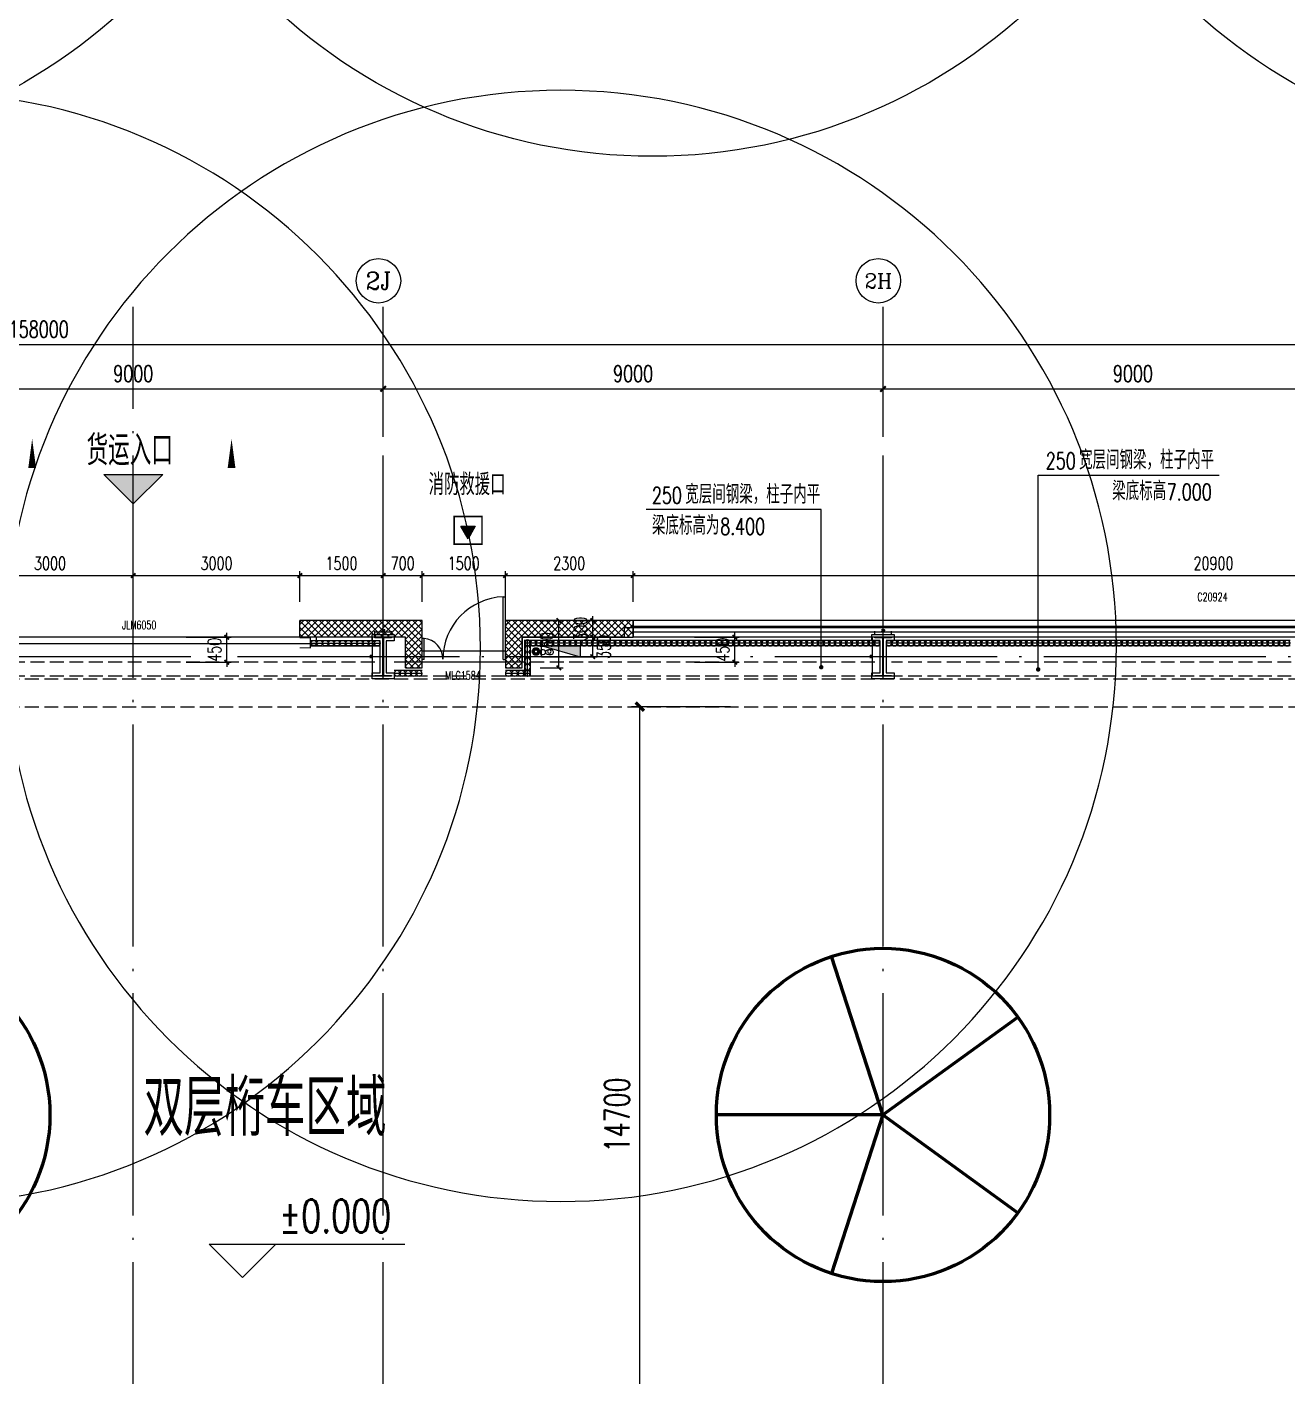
# Model space of a CAD drawing. Extents: x -1313754 to 847533, y 489853 to 941203.
# Drawn here: x -207268 to -184580, y 709621 to 733905 of the extents above; entities that cross this region are included whole.
import ezdxf
from ezdxf.enums import TextEntityAlignment as Align

# ---------------------------------------------------------------- set-up
doc = ezdxf.new("R2010")
doc.units = 0
doc.header["$LTSCALE"] = 1000
doc.header["$MEASUREMENT"] = 0
for name, pattern in [('10平面$0$DASH', [0.35, 0.25, -0.1]), ('DASH', [0.35, 0.25, -0.1]), ('DOTE', [2.42, 2, -0.2, 0.02, -0.2])]:
    doc.linetypes.add(name, pattern=pattern)
doc.layers.get('Defpoints').update_dxf_attribs({"color": 210})
for name, color, linetype in [('10平面$0$WINDOW', 4, 'Continuous'), ('10平面$0$WINDOW_TEXT', 7, 'Continuous'), ('A-AXIS-D', 1, 'Continuous'), ('A-AXIS-DOTE', 14, 'DOTE'), ('A-AXIS-DP', 126, 'Continuous'), ('A-AXIS-SYMB', 3, 'Continuous'), ('A-HATCH-2', 251, 'Continuous'), ('A-HRAIL', 173, 'Continuous'), ('A-LIN-V', 9, 'Continuous'), ('A-SFCE', 30, 'Continuous'), ('A-TEXT', 61, 'Continuous'), ('A-WINDOW', 140, 'Continuous'), ('AS-COLN', 6, 'Continuous'), ('AS-WALL', 40, 'Continuous'), ('AS-结构边线层', 200, 'Continuous'), ('DIM_SYMB', 3, 'Continuous'), ('FH-line', 180, 'Continuous'), ('FH-tri', 180, 'Continuous'), ('PUB_HATCH', 8, 'Continuous'), ('PUB_TEXT', 7, 'Continuous'), ('RP-N2-01$0$$0$A-WIND-J', 1, 'Continuous'), ('RP-N2-01$0$A-WIND-J', 3, 'Continuous'), ('SB_ZF消火栓', 10, 'Continuous'), ('建-标高', 3, 'Continuous'), ('建-窗', 4, 'Continuous'), ('建-箭头', 3, 'Continuous'), ('建-门窗编号', 7, 'Continuous')]:
    doc.layers.add(name, color=color, linetype=linetype)
doc.layers.add('LG-ZF消防', color=1, linetype='Continuous', lineweight=60)
doc.styles.add('10平面$0$_TCH_WINDOW', font='SIMPLEX', dxfattribs={"height": 3.5, "bigfont": 'GBCBIG'})
doc.styles.add('_TCH_AXIS', font='COMPLEX', dxfattribs={"bigfont": 'GBCBIG'})
doc.styles.add('_TCH_DIM', font='SIMPLEX', dxfattribs={"bigfont": 'GBCBIG'})
doc.styles.add('_TCH_DIM_T3', font='SIMPLEX', dxfattribs={"width": 0.705882, "bigfont": 'GBCBIG'})
doc.styles.add('A-STANDARD', font='SIMPLEX', dxfattribs={"bigfont": 'GBCBIG'})
doc.styles.add('A-WIN-LABEL', font='SIMPLEX', dxfattribs={"bigfont": 'GBCBIG'})
doc.styles.get("Standard").update_dxf_attribs({"font": 'gbenor.shx', "bigfont": 'gbcbig.shx'})
doc.dimstyles.new('_TCH_ARCH&&10', dxfattribs={"dimtxt": 29.75, "dimasz": 10, "dimexe": 10, "dimexo": 10, "dimgap": 12.625, "dimtad": 1, "dimdec": 0, "dimzin": 0, "dimdsep": 46, "dimtxsty": '_TCH_DIM_T3', "dimblk": 'ARCHTICK', "dimcen": 0.09, "dimclrt": 7, "dimazin": 2, "dimtfac": 1, "dimtdec": 0, "dimtix": 1, "dimtmove": 2, "dimatfit": 3, "dimfxl": 0, "dimtolj": 1, "dimtzin": 0, "dimarcsym": 0})
doc.dimstyles.new('_TCH_ARCH&&100', dxfattribs={"dimtxt": 297.5, "dimasz": 100, "dimexe": 100, "dimexo": 100, "dimgap": 126.25, "dimtad": 1, "dimdec": 0, "dimzin": 0, "dimdsep": 46, "dimtxsty": '_TCH_DIM_T3', "dimblk": 'ARCHTICK', "dimcen": 0.09, "dimclrt": 7, "dimazin": 2, "dimtfac": 1, "dimtdec": 0, "dimtix": 1, "dimtmove": 2, "dimatfit": 3, "dimfxl": 0, "dimtolj": 1, "dimtzin": 0, "dimarcsym": 0})
doc.dimstyles.new('_TCH_ARCH&&150', dxfattribs={"dimtxt": 446.25, "dimasz": 150, "dimexe": 150, "dimexo": 150, "dimgap": 189.375, "dimtad": 1, "dimdec": 0, "dimzin": 0, "dimdsep": 46, "dimtxsty": '_TCH_DIM_T3', "dimblk": 'ARCHTICK', "dimcen": 0.09, "dimclrt": 7, "dimazin": 2, "dimtfac": 1, "dimtdec": 0, "dimtix": 1, "dimtmove": 2, "dimatfit": 3, "dimfxl": 0, "dimtolj": 1, "dimtzin": 0, "dimarcsym": 0})
doc.dimstyles.new('_TCH_ARCH&&80', dxfattribs={"dimtxt": 238, "dimasz": 80, "dimexe": 80, "dimexo": 80, "dimgap": 101, "dimtad": 1, "dimdec": 0, "dimzin": 0, "dimdsep": 46, "dimtxsty": '_TCH_DIM_T3', "dimblk": 'ARCHTICK', "dimcen": 0.09, "dimclrt": 7, "dimazin": 2, "dimtfac": 1, "dimtdec": 0, "dimtix": 1, "dimtmove": 2, "dimatfit": 3, "dimfxl": 0, "dimtolj": 1, "dimtzin": 0, "dimarcsym": 0})
pattern_1 = [(45, (60, 0), (-60.000061, 60.000061), []), (135, (60, 0), (-60.000061, -60.000061), [])]

# ---------------------------------------------------------------- blocks, each defined once
blk = doc.blocks.new('_ArchTick')
at = {"color": 0, "linetype": 'ByBlock', "const_width": 0.4}
blk.add_lwpolyline([(-0.5, -0.5), (0.5, 0.5)], dxfattribs=at)
blk = doc.blocks.new('*D1394')
at = {"layer": 'A-AXIS-D', "color": 0, "lineweight": -2}
for p, q in [((10882, -78290), (10882, -77330)), ((10882, -77430), (19882, -77430)), ((19882, -78290), (19882, -77330))]:
    blk.add_line(p, q, dxfattribs=at)
at = {"layer": 'Defpoints', "color": 0}
for p in [(19882, -77430), (10882, -78390), (19882, -78390)]:
    blk.add_point(p, dxfattribs=at)
at = {"layer": 'A-AXIS-D', "color": 0, "lineweight": -2, "xscale": 100, "yscale": 100, "zscale": 100, "rotation": 180}
blk.add_blockref('_ArchTick', (10882, -77430), dxfattribs=at)
at = {"layer": 'A-AXIS-D', "color": 0, "lineweight": -2, "xscale": 100, "yscale": 100, "zscale": 100}
blk.add_blockref('_ArchTick', (19882, -77430), dxfattribs=at)
at = {"layer": 'A-AXIS-D', "color": 7, "insert": (15382, -77155), "char_height": 297.5, "attachment_point": 5, "style": '_TCH_DIM_T3'}
blk.add_mtext('\\A1;9000', dxfattribs=at)
blk = doc.blocks.new('*D1395')
at = {"layer": 'A-AXIS-D', "color": 0, "lineweight": -2}
for p, q in [((19882, -78290), (19882, -77330)), ((19882, -77430), (28882, -77430)), ((28882, -78290), (28882, -77330))]:
    blk.add_line(p, q, dxfattribs=at)
at = {"layer": 'Defpoints', "color": 0}
for p in [(28882, -77430), (19882, -78390), (28882, -78390)]:
    blk.add_point(p, dxfattribs=at)
at = {"layer": 'A-AXIS-D', "color": 0, "lineweight": -2, "xscale": 100, "yscale": 100, "zscale": 100, "rotation": 180}
blk.add_blockref('_ArchTick', (19882, -77430), dxfattribs=at)
at = {"layer": 'A-AXIS-D', "color": 0, "lineweight": -2, "xscale": 100, "yscale": 100, "zscale": 100}
blk.add_blockref('_ArchTick', (28882, -77430), dxfattribs=at)
at = {"layer": 'A-AXIS-D', "color": 7, "insert": (24382, -77155), "char_height": 297.5, "attachment_point": 5, "style": '_TCH_DIM_T3'}
blk.add_mtext('\\A1;9000', dxfattribs=at)
blk = doc.blocks.new('*D1396')
at = {"layer": 'A-AXIS-D', "color": 0, "lineweight": -2}
for p, q in [((28882, -78290), (28882, -77330)), ((28882, -77430), (37882, -77430)), ((37882, -78290), (37882, -77330))]:
    blk.add_line(p, q, dxfattribs=at)
at = {"layer": 'Defpoints', "color": 0}
for p in [(37882, -77430), (28882, -78390), (37882, -78390)]:
    blk.add_point(p, dxfattribs=at)
at = {"layer": 'A-AXIS-D', "color": 0, "lineweight": -2, "xscale": 100, "yscale": 100, "zscale": 100, "rotation": 180}
blk.add_blockref('_ArchTick', (28882, -77430), dxfattribs=at)
at = {"layer": 'A-AXIS-D', "color": 0, "lineweight": -2, "xscale": 100, "yscale": 100, "zscale": 100}
blk.add_blockref('_ArchTick', (37882, -77430), dxfattribs=at)
at = {"layer": 'A-AXIS-D', "color": 7, "insert": (33382, -77155), "char_height": 297.5, "attachment_point": 5, "style": '_TCH_DIM_T3'}
blk.add_mtext('\\A1;9000', dxfattribs=at)
blk = doc.blocks.new('*D1404')
at = {"layer": 'A-AXIS-D', "color": 0, "lineweight": -2}
for p, q in [((-65318, -78190), (-65318, -76530)), ((-65318, -76630), (92682, -76630)), ((92682, -78190), (92682, -76530))]:
    blk.add_line(p, q, dxfattribs=at)
at = {"layer": 'Defpoints', "color": 0}
for p in [(92682, -76630), (-65318, -78290), (92682, -78290)]:
    blk.add_point(p, dxfattribs=at)
at = {"layer": 'A-AXIS-D', "color": 0, "lineweight": -2, "xscale": 100, "yscale": 100, "zscale": 100, "rotation": 180}
blk.add_blockref('_ArchTick', (-65318, -76630), dxfattribs=at)
at = {"layer": 'A-AXIS-D', "color": 0, "lineweight": -2, "xscale": 100, "yscale": 100, "zscale": 100}
blk.add_blockref('_ArchTick', (92682, -76630), dxfattribs=at)
at = {"layer": 'A-AXIS-D', "color": 7, "insert": (13682, -76355), "char_height": 297.5, "attachment_point": 5, "style": '_TCH_DIM_T3'}
blk.add_mtext('\\A1;158000', dxfattribs=at)
blk = doc.blocks.new('JYC-1')
at = {"layer": 'FH-tri'}
h = blk.add_hatch(color=2, dxfattribs=at)
h.dxf.hatch_style = 1
h.paths.add_polyline_path([(-275306, 146777), (-274056, 148027), (-274056, 146777)])
at = {"layer": 'FH-tri', "color": 2}
blk.add_lwpolyline([(-275306, 146777), (-274056, 148027), (-274056, 148027), (-274056, 146777)], close=True, dxfattribs=at)
at = {"layer": 'A-TEXT', "style": 'A-STANDARD'}
blk.add_text('货运入口', height=900.2, rotation=45, dxfattribs=at).set_placement((-275864, 146602))
blk = doc.blocks.new('10平面$0$$DorLib2D$00000126')
at = {"color": 0, "linetype": 'Continuous'}
for p, q in [((-0.532, 0.5), (-0.532, 0.9)), ((0.532, 0.9), (0.532, 0.5))]:
    blk.add_line(p, q, dxfattribs=at)
at = {"color": 0, "linetype": '10平面$0$DASH'}
for p, q in [((-0.532, 0.9), (0.532, 0.9)), ((-0.532, 0.5), (0.532, 0.5))]:
    blk.add_line(p, q, dxfattribs=at)
blk = doc.blocks.new('WINDOW2DLIB$DYNSTYLE$00000005')
at = {"color": 0}
for points in [[(-0.5, 0.5), (-0.5, -0.5)], [(-0.5, 0.5), (0.5, 0.5)], [(0.5, -0.5), (0.5, 0.5)], [(0.5, 0.1667), (-0.5, 0.1667)], [(0.5, -0.1667), (-0.5, -0.1667)], [(-0.5, -0.5), (0.5, -0.5)]]:
    blk.add_lwpolyline(points, dxfattribs=at)
blk = doc.blocks.new('DOOR2DLIB$SYSLIB$00000123')
at = {"color": 0}
for p, q in [((0.475, -0.001), (0.475, 0.752)), ((0.475, 0.752), (0.5, 0.752)), ((0.5, -0.001), (0.5, 0.752)), ((-0.5, 0), (-0.5, 0.252)), ((-0.475, 0.252), (-0.5, 0.252)), ((-0.475, 0), (-0.475, 0.252)), ((-0.475, 0), (-0.5, 0)), ((0.475, -0.001), (0.5, -0.001))]:
    blk.add_line(p, q, dxfattribs=at)
for centre, radius, start, end in [((0.505, -0.002), 0.755, 92.2493, 179.7238), ((-0.501, 0.003), 0.251, 359.7899, 84.0974)]:
    blk.add_arc(centre, radius, start, end, dxfattribs=at)
blk = doc.blocks.new('42343243')
at = {"layer": 'PUB_HATCH'}
h = blk.add_hatch(dxfattribs=at)
h.set_pattern_fill('多孔材料', color=256, scale=30, style=0)
h.set_pattern_definition(pattern_1)
h.paths.add_polyline_path([(-200454, 1222870), (-200154, 1223170), (-202354, 1223170), (-202354, 1222870)])
h = blk.add_hatch(dxfattribs=at)
h.set_pattern_fill('多孔材料', color=256, scale=30, style=0)
h.set_pattern_definition(pattern_1)
h.paths.add_polyline_path([(-200454, 1222320), (-200154, 1222620), (-200154, 1223170), (-200454, 1222870)])
h = blk.add_hatch(dxfattribs=at)
h.set_pattern_fill('多孔材料', color=256, scale=30, style=0)
h.set_pattern_definition(pattern_1)
h.paths.add_polyline_path([(-198354, 1222870), (-196354, 1222870), (-196354, 1223170), (-198654, 1223170)])
h = blk.add_hatch(dxfattribs=at)
h.set_pattern_fill('多孔材料', color=256, scale=30, style=0)
h.set_pattern_definition(pattern_1)
h.paths.add_polyline_path([(-198654, 1222620), (-198354, 1222320), (-198354, 1222870), (-198654, 1223170)])
h = blk.add_hatch(dxfattribs=at)
h.set_pattern_fill('多孔材料', color=256, scale=30, style=0)
h.set_pattern_definition(pattern_1)
h.paths.add_polyline_path([(-200454, 1222320), (-200154, 1222320), (-200154, 1222620)])
h = blk.add_hatch(dxfattribs=at)
h.set_pattern_fill('多孔材料', color=256, scale=30, style=0)
h.set_pattern_definition(pattern_1)
h.paths.add_polyline_path([(-198654, 1222620), (-198654, 1222320), (-198354, 1222320)])
at = {"layer": '10平面$0$WINDOW'}
blk.add_line((-198654, 1222620), (-200154, 1222620), dxfattribs=at)
at = {"layer": 'AS-WALL'}
for p, q in [((-200154, 1223170), (-202354, 1223170)), ((-202354, 1222870), (-202354, 1223170)), ((-200154, 1222620), (-200154, 1223170)), ((-196354, 1223170), (-198654, 1223170)), ((-198654, 1222620), (-198654, 1223170)), ((-196354, 1222870), (-196354, 1223170)), ((-200454, 1222870), (-202354, 1222870)), ((-200454, 1222320), (-200454, 1222870)), ((-198354, 1222870), (-196354, 1222870)), ((-198354, 1222320), (-198354, 1222870)), ((-200154, 1222320), (-200154, 1222620)), ((-198654, 1222620), (-198654, 1222320)), ((-200454, 1222320), (-200154, 1222320)), ((-198654, 1222320), (-198354, 1222320))]:
    blk.add_line(p, q, dxfattribs=at)
at = {"layer": '10平面$0$WINDOW'}
ref = blk.add_blockref('DOOR2DLIB$SYSLIB$00000123', (-199404, 1222470), dxfattribs=dict(at, xscale=-1500, yscale=-1500, zscale=300, rotation=179.9999999999555))
ref.add_attrib('A', 'MLC1584', (-199737, 1222108), dxfattribs={"layer": '10平面$0$WINDOW_TEXT', "ltscale": 500, "height": 148.8, "rotation": 360, "style": '10平面$0$_TCH_WINDOW', "width": 0.705882})
ref = blk.add_blockref('10平面$0$$DorLib2D$00000126', (-205254, 1223020), dxfattribs=dict(at, xscale=6000, yscale=300, zscale=300, rotation=180))
ref.add_attrib('A', 'JLM6050', (-205555, 1223016), dxfattribs={"layer": '10平面$0$WINDOW_TEXT', "ltscale": 500, "height": 148.8, "style": '10平面$0$_TCH_WINDOW', "width": 0.705882})
at = {"layer": '建-窗'}
ref = blk.add_blockref('WINDOW2DLIB$DYNSTYLE$00000005', (-185904, 1223020), dxfattribs=dict(at, xscale=-20900, yscale=-300, zscale=300, rotation=359.9999999994913))
ref.add_attrib('A', 'C20924', (-186194, 1223521), dxfattribs={"layer": '建-门窗编号', "ltscale": 500, "height": 148.8, "style": 'A-WIN-LABEL', "width": 0.705882})
blk = doc.blocks.new('43243')
at = {"layer": 'AS-结构边线层'}
blk.add_lwpolyline([(-146454, 722920), (-155994, 722920), (-155994, 723090), (-169514, 723090), (-169514, 722920), (-171354, 722920), (-171354, 722470), (-173454, 722470), (-173454, 722920), (-175294, 722920), (-175294, 723090), (-196514, 723090), (-196514, 722920), (-198354, 722920), (-198354, 722470), (-200454, 722470), (-200454, 722920), (-210494, 722920)], dxfattribs=at)
blk = doc.blocks.new('*D1742')
at = {"layer": 'A-AXIS-DP', "color": 0, "lineweight": -2}
for p, q in [((-203672, 722920), (-203672, 723000)), ((-204400, 722920), (-203592, 722920)), ((-203672, 722470), (-203672, 722920)), ((-204400, 722470), (-203592, 722470)), ((-203672, 722470), (-203672, 722390))]:
    blk.add_line(p, q, dxfattribs=at)
at = {"layer": 'Defpoints', "color": 0}
for p in [(-204480, 722920), (-203672, 722920), (-204480, 722470)]:
    blk.add_point(p, dxfattribs=at)
at = {"layer": 'A-AXIS-DP', "color": 0, "lineweight": -2, "xscale": 80, "yscale": 80, "zscale": 80}
for p, rotation in [((-203672, 722920), 270), ((-203672, 722470), 90)]:
    blk.add_blockref('_ArchTick', p, dxfattribs=dict(at, rotation=rotation))
at = {"layer": 'A-AXIS-DP', "color": 7, "insert": (-203892, 722695), "char_height": 238, "attachment_point": 5, "rotation": 90, "style": '_TCH_DIM_T3'}
blk.add_mtext('\\A1;450', dxfattribs=at)
blk = doc.blocks.new('*D1745')
at = {"layer": 'A-AXIS-DP', "color": 0, "lineweight": -2}
for p, q in [((-194522, 722920), (-194522, 723000)), ((-195250, 722920), (-194442, 722920)), ((-194522, 722470), (-194522, 722920)), ((-195250, 722470), (-194442, 722470)), ((-194522, 722470), (-194522, 722390))]:
    blk.add_line(p, q, dxfattribs=at)
at = {"layer": 'Defpoints', "color": 0}
for p in [(-195330, 722920), (-194522, 722920), (-195330, 722470)]:
    blk.add_point(p, dxfattribs=at)
at = {"layer": 'A-AXIS-DP', "color": 0, "lineweight": -2, "xscale": 80, "yscale": 80, "zscale": 80}
for p, rotation in [((-194522, 722920), 270), ((-194522, 722470), 90)]:
    blk.add_blockref('_ArchTick', p, dxfattribs=dict(at, rotation=rotation))
at = {"layer": 'A-AXIS-DP', "color": 7, "insert": (-194742, 722695), "char_height": 238, "attachment_point": 5, "rotation": 90, "style": '_TCH_DIM_T3'}
blk.add_mtext('\\A1;450', dxfattribs=at)
blk = doc.blocks.new('*D1765')
at = {"layer": 'A-AXIS-DP', "color": 0, "lineweight": -2}
for p, q in [((-195790, 766880), (-195790, 766929)), ((-195790, 766919), (-195490, 766919)), ((-195490, 766880), (-195490, 766929))]:
    blk.add_line(p, q, dxfattribs=at)
at = {"layer": 'Defpoints', "color": 0}
for p in [(-195490, 766919), (-195790, 766870), (-195490, 766870)]:
    blk.add_point(p, dxfattribs=at)
at = {"layer": 'A-AXIS-DP', "color": 0, "lineweight": -2, "xscale": 10, "yscale": 10, "zscale": 10, "rotation": 180}
blk.add_blockref('_ArchTick', (-195790, 766919), dxfattribs=at)
at = {"layer": 'A-AXIS-DP', "color": 0, "lineweight": -2, "xscale": 10, "yscale": 10, "zscale": 10}
blk.add_blockref('_ArchTick', (-195490, 766919), dxfattribs=at)
at = {"layer": 'A-AXIS-DP', "color": 7, "insert": (-195640, 766946), "char_height": 29.8, "attachment_point": 5, "style": '_TCH_DIM_T3'}
blk.add_mtext('\\A1;300', dxfattribs=at)
blk = doc.blocks.new('*D1766')
at = {"layer": 'A-AXIS-DP', "color": 0, "lineweight": -2}
for p, q in [((-195800, 766820), (-195841, 766820)), ((-195831, 766120), (-195831, 766820)), ((-195800, 766120), (-195841, 766120))]:
    blk.add_line(p, q, dxfattribs=at)
at = {"layer": 'Defpoints', "color": 0}
for p in [(-195831, 766820), (-195790, 766820), (-195790, 766120)]:
    blk.add_point(p, dxfattribs=at)
at = {"layer": 'A-AXIS-DP', "color": 0, "lineweight": -2, "xscale": 10, "yscale": 10, "zscale": 10}
for p, rotation in [((-195831, 766820), 90), ((-195831, 766120), 270)]:
    blk.add_blockref('_ArchTick', p, dxfattribs=dict(at, rotation=rotation))
at = {"layer": 'A-AXIS-DP', "color": 7, "insert": (-195859, 766470), "char_height": 29.8, "attachment_point": 5, "rotation": 90, "style": '_TCH_DIM_T3'}
blk.add_mtext('\\A1;700', dxfattribs=at)
blk = doc.blocks.new('*D1803')
at = {"layer": 'A-WINDOW', "color": 0, "lineweight": -2}
for p, q in [((-194600, 721670), (-196381, 721670)), ((-196231, 706970), (-196231, 721670)), ((-194600, 706970), (-196381, 706970))]:
    blk.add_line(p, q, dxfattribs=at)
at = {"layer": 'Defpoints', "color": 0}
for p in [(-196231, 721670), (-194450, 721670), (-194450, 706970)]:
    blk.add_point(p, dxfattribs=at)
at = {"layer": 'A-WINDOW', "color": 0, "lineweight": -2, "xscale": 150, "yscale": 150, "zscale": 150}
for p, rotation in [((-196231, 721670), 90), ((-196231, 706970), 270)]:
    blk.add_blockref('_ArchTick', p, dxfattribs=dict(at, rotation=rotation))
at = {"layer": 'A-WINDOW', "color": 7, "insert": (-196644, 714320), "char_height": 446.2, "attachment_point": 5, "rotation": 90, "style": '_TCH_DIM_T3'}
blk.add_mtext('\\A1;14700', dxfattribs=at)
blk = doc.blocks.new('w4324324')
at = {"layer": 'A-HATCH-2', "lineweight": 60}
for q in [(-1694760, 686605), (-1697614, 684532), (-1691907, 684532), (-1696524, 681178), (-1692997, 681178)]:
    blk.add_line((-1694760, 683605), q, dxfattribs=at)
blk.add_circle((-1694760, 683605), 3000, dxfattribs=at)
blk = doc.blocks.new('ner546')
at = {"layer": 'A-LIN-V'}
for p in [(631280, 7256), (631280, -10744)]:
    blk.add_blockref('w4324324', p, dxfattribs=at)
blk = doc.blocks.new('RP-N2-01$0$$0$xfjy')
at = {"layer": 'RP-N2-01$0$$0$A-WIND-J'}
h = blk.add_hatch(color=256, dxfattribs=at)
h.dxf.hatch_style = 1
h.paths.add_polyline_path([(1141876, -26214), (1142135, -26214), (1142005, -25989)])
at = {"layer": 'RP-N2-01$0$$0$A-WIND-J', "const_width": 25}
blk.add_lwpolyline([(1141755, -25889), (1141755, -26389), (1142255, -26389), (1142255, -25889)], close=True, dxfattribs=at)
at = {"layer": 'RP-N2-01$0$$0$A-WIND-J'}
for points in [[(1141755, -26389), (1142255, -26389), (1142255, -25889), (1141755, -25889)], [(1141876, -26214), (1142135, -26214), (1142005, -25989)]]:
    blk.add_lwpolyline(points, close=True, dxfattribs=at)
blk = doc.blocks.new('RP-N2-01$0$xfjy')
at = {"layer": 'RP-N2-01$0$$0$A-WIND-J'}
blk.add_blockref('RP-N2-01$0$$0$xfjy', (0, 0), dxfattribs=at)
blk = doc.blocks.new('1232')
at = {"layer": 'RP-N2-01$0$A-WIND-J', "xscale": -1, "rotation": 180}
blk.add_blockref('RP-N2-01$0$xfjy', (-1341331, 698705, 0), dxfattribs=at)
at = {"layer": 'A-TEXT', "style": '_TCH_DIM'}
blk.add_text('消防救援口', height=384.1, dxfattribs=at).set_placement((-200036, 725479, 0))
blk = doc.blocks.new('3333')
at = {"layer": 'A-SFCE', "const_width": 20}
blk.add_lwpolyline([(-227064, 766320), (-227064, 766510), (-227244, 766510), (-227244, 766320)], dxfattribs=at)
blk = doc.blocks.new('99平面图例外参$0$$LinePat$圆环')
for points in [[(0, 150), (300, 150)], [(0, 0), (300, 0)], [(0, -150), (300, -150)]]:
    blk.add_lwpolyline(points)
at = {"color": 0}
blk.add_circle((150, 0), 150, dxfattribs=at)
blk = doc.blocks.new('34242343243')
at = {"layer": 'A-HRAIL', "yscale": 0.3333333333333333, "zscale": 0.3333333333333333}
for p, xscale, rotation in [((-202154, 722814), 0.3461108940497231, 2.034223195741682e-10), ((-202050, 722814), 0.3461108940497231, 2.034223195741682e-10), ((-201947, 722814), 0.3461108940497231, 2.034223195741682e-10), ((-201843, 722814), 0.3461108940497231, 2.034223195741682e-10), ((-201739, 722814), 0.3461108940497231, 2.034223195741682e-10), ((-201635, 722814), 0.3461108940497231, 2.034223195741682e-10), ((-201531, 722814), 0.3461108940497231, 2.034223195741682e-10), ((-201427, 722814), 0.3461108940497231, 2.034223195741682e-10), ((-201324, 722814), 0.3461108940497231, 2.034223195741682e-10), ((-201220, 722814), 0.3461108940497231, 2.034223195741682e-10), ((-201116, 722814), 0.3461108940497231, 2.034223195741682e-10), ((-201012, 722814), 0.3461108940497231, 2.034223195741682e-10), ((-198254, 722762), -0.3611111227129974, 270), ((-198203, 722814), -0.3384127419475277, 359.9999999997966), ((-198254, 722653), -0.3611111227129974, 270), ((-198101, 722814), -0.3384127419475277, 359.9999999997966), ((-198000, 722814), -0.3384127419475277, 359.9999999997966), ((-197898, 722814), -0.3384127419475277, 359.9999999997966), ((-197797, 722814), -0.3384127419475277, 359.9999999997966), ((-197695, 722814), -0.3384127419475277, 359.9999999997966), ((-197594, 722814), -0.3384127419475277, 359.9999999997966), ((-197492, 722814), -0.3384127419475277, 359.9999999997966), ((-197390, 722814), -0.3384127419475277, 359.9999999997966), ((-197289, 722814), -0.3384127419475277, 359.9999999997966), ((-197187, 722814), -0.3384127419475277, 359.9999999997966), ((-197086, 722814), -0.3384127419475277, 359.9999999997966), ((-196984, 722814), -0.3384127419475277, 359.9999999997966), ((-196883, 722814), -0.3384127419475277, 359.9999999997966), ((-196781, 722814), -0.3384127419475277, 359.9999999997966), ((-196680, 722814), -0.3384127419475277, 359.9999999997966), ((-196578, 722814), -0.3384127419475277, 359.9999999997966), ((-196477, 722814), -0.3384127419475277, 359.9999999997966), ((-196375, 722814), -0.3384127419475277, 359.9999999997966), ((-196274, 722814), -0.3384127419475277, 359.9999999997966), ((-196172, 722814), -0.3384127419475277, 359.9999999997966), ((-196071, 722814), -0.3384127419475277, 359.9999999997966), ((-195969, 722814), -0.3384127419475277, 359.9999999997966), ((-195868, 722814), -0.3384127419475277, 359.9999999997966), ((-195766, 722814), -0.3384127419475277, 359.9999999997966), ((-195665, 722814), -0.3384127419475277, 359.9999999997966), ((-195563, 722814), -0.3384127419475277, 359.9999999997966), ((-195462, 722814), -0.3384127419475277, 359.9999999997966), ((-195360, 722814), -0.3384127419475277, 359.9999999997966), ((-195258, 722814), -0.3384127419475277, 359.9999999997966), ((-195157, 722814), -0.3384127419475277, 359.9999999997966), ((-195055, 722814), -0.3384127419475277, 359.9999999997966), ((-194954, 722814), -0.3384127419475277, 359.9999999997966), ((-194852, 722814), -0.3384127419475277, 359.9999999997966), ((-194751, 722814), -0.3384127419475277, 359.9999999997966), ((-194649, 722814), -0.3384127419475277, 359.9999999997966), ((-194548, 722814), -0.3384127419475277, 359.9999999997966), ((-194446, 722814), -0.3384127419475277, 359.9999999997966), ((-194345, 722814), -0.3384127419475277, 359.9999999997966), ((-194243, 722814), -0.3384127419475277, 359.9999999997966), ((-194142, 722814), -0.3384127419475277, 359.9999999997966), ((-194040, 722814), -0.3384127419475277, 359.9999999997966), ((-193939, 722814), -0.3384127419475277, 359.9999999997966), ((-193837, 722814), -0.3384127419475277, 359.9999999997966), ((-193736, 722814), -0.3384127419475277, 359.9999999997966), ((-193634, 722814), -0.3384127419475277, 359.9999999997966), ((-193533, 722814), -0.3384127419475277, 359.9999999997966), ((-193431, 722814), -0.3384127419475277, 359.9999999997966), ((-193330, 722814), -0.3384127419475277, 359.9999999997966), ((-193228, 722814), -0.3384127419475277, 359.9999999997966), ((-193126, 722814), -0.3384127419475277, 359.9999999997966), ((-193025, 722814), -0.3384127419475277, 359.9999999997966), ((-192923, 722814), -0.3384127419475277, 359.9999999997966), ((-192822, 722814), -0.3384127419475277, 359.9999999997966), ((-192720, 722814), -0.3384127419475277, 359.9999999997966), ((-192619, 722814), -0.3384127419475277, 359.9999999997966), ((-192517, 722814), -0.3384127419475277, 359.9999999997966), ((-192416, 722814), -0.3384127419475277, 359.9999999997966), ((-192314, 722814), -0.3384127419475277, 359.9999999997966), ((-192213, 722814), -0.3384127419475277, 359.9999999997966), ((-192111, 722814), -0.3384127419475277, 359.9999999997966), ((-192010, 722814), -0.3384127419475277, 359.9999999997966), ((-191908, 722814), -0.3384127419475277, 359.9999999997966), ((-191699, 722814), -0.3368181818181796, 359.9999999997967), ((-191598, 722814), -0.3368181818181796, 359.9999999997967), ((-191497, 722814), -0.3368181818181796, 359.9999999997967), ((-191396, 722814), -0.3368181818181796, 359.9999999997967), ((-191295, 722814), -0.3368181818181796, 359.9999999997967), ((-191194, 722814), -0.3368181818181796, 359.9999999997967), ((-191093, 722814), -0.3368181818181796, 359.9999999997967), ((-190992, 722814), -0.3368181818181796, 359.9999999997967), ((-190891, 722814), -0.3368181818181796, 359.9999999997967), ((-190790, 722814), -0.3368181818181796, 359.9999999997967), ((-190689, 722814), -0.3368181818181796, 359.9999999997967), ((-190588, 722814), -0.3368181818181796, 359.9999999997967), ((-190487, 722814), -0.3368181818181796, 359.9999999997967), ((-190386, 722814), -0.3368181818181796, 359.9999999997967), ((-190285, 722814), -0.3368181818181796, 359.9999999997967), ((-190183, 722814), -0.3368181818181796, 359.9999999997967), ((-190082, 722814), -0.3368181818181796, 359.9999999997967), ((-189981, 722814), -0.3368181818181796, 359.9999999997967), ((-189880, 722814), -0.3368181818181796, 359.9999999997967), ((-189779, 722814), -0.3368181818181796, 359.9999999997967), ((-189678, 722814), -0.3368181818181796, 359.9999999997967), ((-189577, 722814), -0.3368181818181796, 359.9999999997967), ((-189476, 722814), -0.3368181818181796, 359.9999999997967), ((-189375, 722814), -0.3368181818181796, 359.9999999997967), ((-189274, 722814), -0.3368181818181796, 359.9999999997967), ((-189173, 722814), -0.3368181818181796, 359.9999999997967), ((-189072, 722814), -0.3368181818181796, 359.9999999997967), ((-188971, 722814), -0.3368181818181796, 359.9999999997967), ((-188870, 722814), -0.3368181818181796, 359.9999999997967), ((-188769, 722814), -0.3368181818181796, 359.9999999997967), ((-188668, 722814), -0.3368181818181796, 359.9999999997967), ((-188567, 722814), -0.3368181818181796, 359.9999999997967), ((-188466, 722814), -0.3368181818181796, 359.9999999997967), ((-188365, 722814), -0.3368181818181796, 359.9999999997967), ((-188264, 722814), -0.3368181818181796, 359.9999999997967), ((-188163, 722814), -0.3368181818181796, 359.9999999997967), ((-188062, 722814), -0.3368181818181796, 359.9999999997967), ((-187960, 722814), -0.3368181818181796, 359.9999999997967), ((-187859, 722814), -0.3368181818181796, 359.9999999997967), ((-187758, 722814), -0.3368181818181796, 359.9999999997967), ((-187657, 722814), -0.3368181818181796, 359.9999999997967), ((-187556, 722814), -0.3368181818181796, 359.9999999997967), ((-187455, 722814), -0.3368181818181796, 359.9999999997967), ((-187354, 722814), -0.3368181818181796, 359.9999999997967), ((-187253, 722814), -0.3368181818181796, 359.9999999997967), ((-187152, 722814), -0.3368181818181796, 359.9999999997967), ((-187051, 722814), -0.3368181818181796, 359.9999999997967), ((-186950, 722814), -0.3368181818181796, 359.9999999997967), ((-186849, 722814), -0.3368181818181796, 359.9999999997967), ((-186748, 722814), -0.3368181818181796, 359.9999999997967), ((-186647, 722814), -0.3368181818181796, 359.9999999997967), ((-186546, 722814), -0.3368181818181796, 359.9999999997967), ((-186445, 722814), -0.3368181818181796, 359.9999999997967), ((-186344, 722814), -0.3368181818181796, 359.9999999997967), ((-186243, 722814), -0.3368181818181796, 359.9999999997967), ((-186142, 722814), -0.3368181818181796, 359.9999999997967), ((-186041, 722814), -0.3368181818181796, 359.9999999997967), ((-185940, 722814), -0.3368181818181796, 359.9999999997967), ((-185839, 722814), -0.3368181818181796, 359.9999999997967), ((-185737, 722814), -0.3368181818181796, 359.9999999997967), ((-185636, 722814), -0.3368181818181796, 359.9999999997967), ((-185535, 722814), -0.3368181818181796, 359.9999999997967), ((-185434, 722814), -0.3368181818181796, 359.9999999997967), ((-185333, 722814), -0.3368181818181796, 359.9999999997967), ((-185232, 722814), -0.3368181818181796, 359.9999999997967), ((-185131, 722814), -0.3368181818181796, 359.9999999997967), ((-185030, 722814), -0.3368181818181796, 359.9999999997967), ((-184929, 722814), -0.3368181818181796, 359.9999999997967), ((-184828, 722814), -0.3368181818181796, 359.9999999997967), ((-184727, 722814), -0.3368181818181796, 359.9999999997967), ((-184626, 722814), -0.3368181818181796, 359.9999999997967), ((-184525, 722814), -0.3368181818181796, 359.9999999997967), ((-198254, 722545), -0.3611111227129974, 270), ((-198254, 722437), -0.3611111227129974, 270), ((-198254, 722328), -0.3611111227129974, 270), ((-198254, 722220), -0.3611111227129974, 270)]:
    blk.add_blockref('99平面图例外参$0$$LinePat$圆环', p, dxfattribs=dict(at, xscale=xscale, rotation=rotation))
for p, xscale in [((-200554, 722270), -0.3333327849077565), ((-200454, 722270), -0.3333327849077565), ((-200354, 722270), -0.3333327849077565), ((-200254, 722270), -0.3333327849077565), ((-200154, 722270), -0.3333327849077565), ((-198542, 722270), -0.3749999999076196), ((-198429, 722270), -0.3749999999076196), ((-198317, 722270), -0.3749999999076196), ((-198204, 722270), -0.3749999999076196)]:
    blk.add_blockref('99平面图例外参$0$$LinePat$圆环', p, dxfattribs=dict(at, xscale=xscale))
at = {"layer": 'A-SFCE', "xscale": -1, "rotation": 270}
blk.add_blockref('3333', (-968675, 949974), dxfattribs=at)
blk = doc.blocks.new('A$C5D961328')
at = {"layer": 'SB_ZF消火栓'}
blk.add_hatch(color=256, dxfattribs=at).paths.add_polyline_path([(0, 40), (700, 40), (700, 240)])
at = {"layer": 'A-LIN-V', "ltscale": 500}
blk.add_circle((350, 40), 10001, dxfattribs=at)
at = {"layer": 'SB_ZF消火栓'}
for p, q in [((700, 240), (0, 240)), ((0, 240), (0, 40)), ((700, 240), (0, 40)), ((0, 40), (700, 40)), ((700, 240), (700, 40))]:
    blk.add_line(p, q, dxfattribs=at)
at = {"layer": 'SB_ZF消火栓', "color": 1}
blk.add_circle((140, 140), 32.5, dxfattribs=at)
blk = doc.blocks.new('43242343')
at = {"layer": 'LG-ZF消防', "linetype": 'Continuous'}
blk.add_circle((-198103, 722664), 50, dxfattribs=at)
blk = doc.blocks.new('234243242332')
at = {"layer": 'LG-ZF消防', "linetype": 'Continuous'}
blk.add_blockref('43242343', (0, 0), dxfattribs=at)
at = {"layer": 'SB_ZF消火栓'}
for p in [(-212654, 741536), (-196354, 741538), (-179854, 741538)]:
    blk.add_blockref('A$C5D961328', p, dxfattribs=at)
at = {"layer": 'SB_ZF消火栓', "xscale": -1, "rotation": 180}
for p in [(-209454, 722760), (-198003, 722804)]:
    blk.add_blockref('A$C5D961328', p, dxfattribs=at)
blk = doc.blocks.new('*D687')
at = {"layer": 'A-AXIS-DP', "color": 0, "lineweight": -2}
for p, q in [((-197420, 722920), (-197001, 722920)), ((-197081, 722570), (-197081, 722920)), ((-197420, 722570), (-197001, 722570))]:
    blk.add_line(p, q, dxfattribs=at)
at = {"layer": 'Defpoints', "color": 0}
for p in [(-197500, 722920), (-197081, 722920), (-197500, 722570)]:
    blk.add_point(p, dxfattribs=at)
at = {"layer": 'A-AXIS-DP', "color": 0, "lineweight": -2, "xscale": 80, "yscale": 80, "zscale": 80}
for p, rotation in [((-197081, 722920), 90), ((-197081, 722570), 270)]:
    blk.add_blockref('_ArchTick', p, dxfattribs=dict(at, rotation=rotation))
at = {"layer": 'A-AXIS-DP', "color": 7, "insert": (-196880, 722745), "char_height": 238, "attachment_point": 5, "rotation": 90, "style": '_TCH_DIM_T3'}
blk.add_mtext('\\A1;350', dxfattribs=at)
blk = doc.blocks.new('*D688')
at = {"layer": 'A-AXIS-DP', "color": 0, "lineweight": -2}
for p, q in [((-197420, 723220), (-197001, 723220)), ((-197081, 723220), (-197081, 723300)), ((-197081, 722920), (-197081, 723220)), ((-197420, 722920), (-197001, 722920)), ((-197081, 722920), (-197081, 722840))]:
    blk.add_line(p, q, dxfattribs=at)
at = {"layer": 'Defpoints', "color": 0}
for p in [(-197500, 723220), (-197081, 723220), (-197500, 722920)]:
    blk.add_point(p, dxfattribs=at)
at = {"layer": 'A-AXIS-DP', "color": 0, "lineweight": -2, "xscale": 80, "yscale": 80, "zscale": 80}
for p, rotation in [((-197081, 723220), 270), ((-197081, 722920), 90)]:
    blk.add_blockref('_ArchTick', p, dxfattribs=dict(at, rotation=rotation))
at = {"layer": 'A-AXIS-DP', "color": 7, "insert": (-197301, 723070), "char_height": 238, "attachment_point": 5, "rotation": 90, "style": '_TCH_DIM_T3'}
blk.add_mtext('\\A1;300', dxfattribs=at)
blk = doc.blocks.new('*D712')
at = {"layer": 'A-AXIS-DP', "color": 0, "lineweight": -2}
for p, q in [((-198030, 723220), (-197611, 723220)), ((-197691, 722370), (-197691, 723220)), ((-198030, 722370), (-197611, 722370))]:
    blk.add_line(p, q, dxfattribs=at)
at = {"layer": 'Defpoints', "color": 0}
for p in [(-198110, 723220), (-197691, 723220), (-198110, 722370)]:
    blk.add_point(p, dxfattribs=at)
at = {"layer": 'A-AXIS-DP', "color": 0, "lineweight": -2, "xscale": 80, "yscale": 80, "zscale": 80}
for p, rotation in [((-197691, 723220), 90), ((-197691, 722370), 270)]:
    blk.add_blockref('_ArchTick', p, dxfattribs=dict(at, rotation=rotation))
at = {"layer": 'A-AXIS-DP', "color": 7, "insert": (-197911, 722795), "char_height": 238, "attachment_point": 5, "rotation": 90, "style": '_TCH_DIM_T3'}
blk.add_mtext('\\A1;850', dxfattribs=at)
blk = doc.blocks.new('*D1042')
at = {"layer": 'A-AXIS-DP', "color": 0, "lineweight": -2}
for p, q in [((-208354, 723560), (-208354, 724110)), ((-208354, 724030), (-205354, 724030)), ((-205354, 723560), (-205354, 724110))]:
    blk.add_line(p, q, dxfattribs=at)
at = {"layer": 'Defpoints', "color": 0}
for p in [(-205354, 724030), (-208354, 723480), (-205354, 723480)]:
    blk.add_point(p, dxfattribs=at)
at = {"layer": 'A-AXIS-DP', "color": 0, "lineweight": -2, "xscale": 80, "yscale": 80, "zscale": 80, "rotation": 180}
blk.add_blockref('_ArchTick', (-208354, 724030), dxfattribs=at)
at = {"layer": 'A-AXIS-DP', "color": 0, "lineweight": -2, "xscale": 80, "yscale": 80, "zscale": 80}
blk.add_blockref('_ArchTick', (-205354, 724030), dxfattribs=at)
at = {"layer": 'A-AXIS-DP', "color": 7, "insert": (-206854, 724250), "char_height": 238, "attachment_point": 5, "style": '_TCH_DIM_T3'}
blk.add_mtext('\\A1;3000', dxfattribs=at)
blk = doc.blocks.new('*D1043')
at = {"layer": 'A-AXIS-DP', "color": 0, "lineweight": -2}
for p, q in [((-205354, 723560), (-205354, 724110)), ((-205354, 724030), (-202354, 724030)), ((-202354, 723560), (-202354, 724110))]:
    blk.add_line(p, q, dxfattribs=at)
at = {"layer": 'Defpoints', "color": 0}
for p in [(-202354, 724030), (-205354, 723480), (-202354, 723480)]:
    blk.add_point(p, dxfattribs=at)
at = {"layer": 'A-AXIS-DP', "color": 0, "lineweight": -2, "xscale": 80, "yscale": 80, "zscale": 80, "rotation": 180}
blk.add_blockref('_ArchTick', (-205354, 724030), dxfattribs=at)
at = {"layer": 'A-AXIS-DP', "color": 0, "lineweight": -2, "xscale": 80, "yscale": 80, "zscale": 80}
blk.add_blockref('_ArchTick', (-202354, 724030), dxfattribs=at)
at = {"layer": 'A-AXIS-DP', "color": 7, "insert": (-203854, 724250), "char_height": 238, "attachment_point": 5, "style": '_TCH_DIM_T3'}
blk.add_mtext('\\A1;3000', dxfattribs=at)
blk = doc.blocks.new('*D1044')
at = {"layer": 'A-AXIS-DP', "color": 0, "lineweight": -2}
for p, q in [((-202354, 723560), (-202354, 724110)), ((-202354, 724030), (-200854, 724030)), ((-200854, 723560), (-200854, 724110))]:
    blk.add_line(p, q, dxfattribs=at)
at = {"layer": 'Defpoints', "color": 0}
for p in [(-200854, 724030), (-202354, 723480), (-200854, 723480)]:
    blk.add_point(p, dxfattribs=at)
at = {"layer": 'A-AXIS-DP', "color": 0, "lineweight": -2, "xscale": 80, "yscale": 80, "zscale": 80, "rotation": 180}
blk.add_blockref('_ArchTick', (-202354, 724030), dxfattribs=at)
at = {"layer": 'A-AXIS-DP', "color": 0, "lineweight": -2, "xscale": 80, "yscale": 80, "zscale": 80}
blk.add_blockref('_ArchTick', (-200854, 724030), dxfattribs=at)
at = {"layer": 'A-AXIS-DP', "color": 7, "insert": (-201604, 724250), "char_height": 238, "attachment_point": 5, "style": '_TCH_DIM_T3'}
blk.add_mtext('\\A1;1500', dxfattribs=at)
blk = doc.blocks.new('*D1045')
at = {"layer": 'A-AXIS-DP', "color": 0, "lineweight": -2}
for p, q in [((-200854, 723560), (-200854, 724110)), ((-200854, 724030), (-200154, 724030)), ((-200154, 723560), (-200154, 724110))]:
    blk.add_line(p, q, dxfattribs=at)
at = {"layer": 'Defpoints', "color": 0}
for p in [(-200154, 724030), (-200854, 723480), (-200154, 723480)]:
    blk.add_point(p, dxfattribs=at)
at = {"layer": 'A-AXIS-DP', "color": 0, "lineweight": -2, "xscale": 80, "yscale": 80, "zscale": 80, "rotation": 180}
blk.add_blockref('_ArchTick', (-200854, 724030), dxfattribs=at)
at = {"layer": 'A-AXIS-DP', "color": 0, "lineweight": -2, "xscale": 80, "yscale": 80, "zscale": 80}
blk.add_blockref('_ArchTick', (-200154, 724030), dxfattribs=at)
at = {"layer": 'A-AXIS-DP', "color": 7, "insert": (-200504, 724250), "char_height": 238, "attachment_point": 5, "style": '_TCH_DIM_T3'}
blk.add_mtext('\\A1;700', dxfattribs=at)
blk = doc.blocks.new('*D1046')
at = {"layer": 'A-AXIS-DP', "color": 0, "lineweight": -2}
for p, q in [((-200154, 723560), (-200154, 724110)), ((-200154, 724030), (-198654, 724030)), ((-198654, 723560), (-198654, 724110))]:
    blk.add_line(p, q, dxfattribs=at)
at = {"layer": 'Defpoints', "color": 0}
for p in [(-198654, 724030), (-200154, 723480), (-198654, 723480)]:
    blk.add_point(p, dxfattribs=at)
at = {"layer": 'A-AXIS-DP', "color": 0, "lineweight": -2, "xscale": 80, "yscale": 80, "zscale": 80, "rotation": 180}
blk.add_blockref('_ArchTick', (-200154, 724030), dxfattribs=at)
at = {"layer": 'A-AXIS-DP', "color": 0, "lineweight": -2, "xscale": 80, "yscale": 80, "zscale": 80}
blk.add_blockref('_ArchTick', (-198654, 724030), dxfattribs=at)
at = {"layer": 'A-AXIS-DP', "color": 7, "insert": (-199404, 724250), "char_height": 238, "attachment_point": 5, "style": '_TCH_DIM_T3'}
blk.add_mtext('\\A1;1500', dxfattribs=at)
blk = doc.blocks.new('*D1047')
at = {"layer": 'A-AXIS-DP', "color": 0, "lineweight": -2}
for p, q in [((-198654, 723560), (-198654, 724110)), ((-198654, 724030), (-196354, 724030)), ((-196354, 723560), (-196354, 724110))]:
    blk.add_line(p, q, dxfattribs=at)
at = {"layer": 'Defpoints', "color": 0}
for p in [(-196354, 724030), (-198654, 723480), (-196354, 723480)]:
    blk.add_point(p, dxfattribs=at)
at = {"layer": 'A-AXIS-DP', "color": 0, "lineweight": -2, "xscale": 80, "yscale": 80, "zscale": 80, "rotation": 180}
blk.add_blockref('_ArchTick', (-198654, 724030), dxfattribs=at)
at = {"layer": 'A-AXIS-DP', "color": 0, "lineweight": -2, "xscale": 80, "yscale": 80, "zscale": 80}
blk.add_blockref('_ArchTick', (-196354, 724030), dxfattribs=at)
at = {"layer": 'A-AXIS-DP', "color": 7, "insert": (-197504, 724250), "char_height": 238, "attachment_point": 5, "style": '_TCH_DIM_T3'}
blk.add_mtext('\\A1;2300', dxfattribs=at)
blk = doc.blocks.new('*D1048')
at = {"layer": 'A-AXIS-DP', "color": 0, "lineweight": -2}
for p, q in [((-196354, 723560), (-196354, 724110)), ((-196354, 724030), (-175454, 724030)), ((-175454, 723560), (-175454, 724110))]:
    blk.add_line(p, q, dxfattribs=at)
at = {"layer": 'Defpoints', "color": 0}
for p in [(-175454, 724030), (-196354, 723480), (-175454, 723480)]:
    blk.add_point(p, dxfattribs=at)
at = {"layer": 'A-AXIS-DP', "color": 0, "lineweight": -2, "xscale": 80, "yscale": 80, "zscale": 80, "rotation": 180}
blk.add_blockref('_ArchTick', (-196354, 724030), dxfattribs=at)
at = {"layer": 'A-AXIS-DP', "color": 0, "lineweight": -2, "xscale": 80, "yscale": 80, "zscale": 80}
blk.add_blockref('_ArchTick', (-175454, 724030), dxfattribs=at)
at = {"layer": 'A-AXIS-DP', "color": 7, "insert": (-185904, 724250), "char_height": 238, "attachment_point": 5, "style": '_TCH_DIM_T3'}
blk.add_mtext('\\A1;20900', dxfattribs=at)
blk = doc.blocks.new('dote')
at = {"layer": 'A-AXIS-D'}
for centre in [(19797.3, -75483.9), (28797.3, -75483.9)]:
    blk.add_circle(centre, 400, dxfattribs=at)
at = {"layer": 'A-AXIS-DOTE', "ltscale": 2}
for p, q in [((15382.2, -169748.9), (15382.2, -75950)), ((19882.2, -169748.9), (19882.2, -75950)), ((28882.2, -169748.9), (28882.2, -75950)), ((98696.4, -82250), (-75513.6, -82250))]:
    blk.add_line(p, q, dxfattribs=at)
at = {"layer": 'PUB_TEXT', "style": '_TCH_AXIS'}
for s, height, p, p2 in [('2J', 314.07, (19565.5, -75640.9), (20029.1, -75640.9)), ('2H', 260.31, (28549.4, -75614), (29045.2, -75614))]:
    blk.add_text(s, height=height, dxfattribs=at).set_placement(p, p2, align=Align.FIT)
at = {"layer": 'A-AXIS-D'}
for base, p1, p2, picture, middle in [((92682.2, -76630), (-65317.8, -78290), (92682.2, -78290), '*D1404', (13682.2, -76355)), ((19882.2, -77430), (10882.2, -78390), (19882.2, -78390), '*D1394', (15382.2, -77155)), ((28882.2, -77430), (19882.2, -78390), (28882.2, -78390), '*D1395', (24382.2, -77155)), ((37882.2, -77430), (28882.2, -78390), (37882.2, -78390), '*D1396', (33382.2, -77155))]:
    dim = blk.add_linear_dim(base=base, p1=p1, p2=p2, angle=0, dimstyle='_TCH_ARCH&&100', override={"dimgap": 0}, dxfattribs=at)
    dim.commit()
    dim.dimension.update_dxf_attribs({"geometry": picture, "text_midpoint": middle, "dimtype": 161})
blk = doc.blocks.new('3243243')
at = {"layer": 'A-AXIS-SYMB'}
for p, q in [((-189060, 722340), (-189060, 725840)), ((-189060, 725840), (-185800, 725840)), ((-192965.8, 725220), (-196120, 725220)), ((-192965.8, 722380), (-192965.8, 725220))]:
    blk.add_line(p, q, dxfattribs=at)
at = {"layer": 'A-AXIS-SYMB', "const_width": 40}
for points in [[(-192965.8, 722360, 1), (-192965.8, 722400, 1)], [(-189060, 722320, 1), (-189060, 722360, 1)]]:
    blk.add_lwpolyline(points, format="xyb", close=True, dxfattribs=at)
at = {"layer": 'A-SFCE', "linetype": 'DASH'}
for p, q in [((-201004.2, 722470), (-218704.2, 722470)), ((-174004.2, 722470), (-191704.2, 722470)), ((-201004.2, 722220), (-218704.2, 722220)), ((-174004.2, 722220), (-191704.2, 722220))]:
    blk.add_line(p, q, dxfattribs=at)
at = {"layer": 'A-SFCE', "color": 2, "linetype": 'DASH'}
for p, q in [((-192004.2, 722470), (-200704.2, 722470)), ((-192004.2, 722220), (-200704.2, 722220))]:
    blk.add_line(p, q, dxfattribs=at)
at = {"layer": 'PUB_TEXT', "style": '_TCH_DIM', "width": 0.705882}
for s, p in [('250', (-188925.2, 725945)), ('250', (-196015, 725325)), ('7.000', (-186745, 725385)), ('8.400', (-194786.3, 724765))]:
    blk.add_text(s, height=297.5, dxfattribs=at).set_placement(p)
at = {"layer": 'PUB_TEXT', "style": '_TCH_DIM'}
for s, p in [('宽层间钢梁，柱子内平', (-188325.2, 725945)), ('宽层间钢梁，柱子内平', (-195415, 725325)), ('梁底标高', (-187728, 725385)), ('梁底标高为', (-196015, 724765))]:
    blk.add_text(s, height=337.59, dxfattribs=at).set_placement(p)
at = {"layer": 'A-AXIS-DP', "color": 1}
for p1, p2, picture, middle in [((-204480, 722470), (-204480, 722920), '*D1742', (-203892, 722695)), ((-195330, 722470), (-195330, 722920), '*D1745', (-194742, 722695))]:
    dim = blk.add_aligned_dim(p1=p1, p2=p2, distance=-808, dimstyle='_TCH_ARCH&&80', dxfattribs=at)
    dim.commit()
    dim.dimension.update_dxf_attribs({"geometry": picture, "text_midpoint": middle})
blk = doc.blocks.new('nt66')
at = {"layer": 'A-HATCH-2'}
blk.add_lwpolyline([(-195840, 766870), (-195440, 766870), (-195440, 766758), (-195586, 766758), (-195586, 766182), (-195440, 766182), (-195440, 766070), (-195840, 766070), (-195840, 766182), (-195694, 766182), (-195694, 766758), (-195840, 766758)], close=True, dxfattribs=at)
at = {"layer": 'AS-COLN'}
blk.add_lwpolyline([(-195790, 766820), (-195490, 766820), (-195490, 766808), (-195636, 766808), (-195636, 766132), (-195490, 766132), (-195490, 766120), (-195790, 766120), (-195790, 766132), (-195644, 766132), (-195644, 766808), (-195790, 766808)], close=True, dxfattribs=at)
at = {"layer": 'A-AXIS-DP'}
for p1, p2, distance, picture, middle in [((-195790, 766870), (-195490, 766870), 48.8, '*D1765', (-195640, 766946.2)), ((-195790, 766120), (-195790, 766820), 41.2, '*D1766', (-195858.7, 766470))]:
    dim = blk.add_aligned_dim(p1=p1, p2=p2, distance=distance, dimstyle='_TCH_ARCH&&10', dxfattribs=at)
    dim.commit()
    dim.dimension.update_dxf_attribs({"geometry": picture, "text_midpoint": middle})
blk = doc.blocks.new('33333')
for p in [(-5214, -43900), (3786, -43900)]:
    blk.add_blockref('nt66', p)
blk = doc.blocks.new('w42343')
at = {"layer": 'A-HATCH-2', "linetype": 'DASH'}
for p, q in [((-263654.2, 722170), (-128354.2, 722170)), ((-263654.2, 721670), (-128354.2, 721670))]:
    blk.add_line(p, q, dxfattribs=at)
at = {"layer": 'A-WINDOW'}
dim = blk.add_aligned_dim(p1=(-194450, 706970), p2=(-194450, 721670), distance=1781.3, dimstyle='_TCH_ARCH&&150', dxfattribs=at)
dim.commit()
dim.dimension.update_dxf_attribs({"geometry": '*D1803', "text_midpoint": (-196643.8, 714320)})

msp = doc.modelspace()

# ---------------------------------------------------------------- linework, layer by layer
at = {"layer": 'A-AXIS-SYMB'}
for points in [[(-207174.2, 725030, 0, 0, 0), (-207174.2, 726490, 0, 140, 0), (-207174.2, 725965, 0, 0, 0)], [(-203584.2, 725030, 0, 0, 0), (-203584.2, 726490, 0, 140, 0), (-203584.2, 725965, 0, 0, 0)]]:
    msp.add_lwpolyline(points, format="xyseb", dxfattribs=at)
at = {"layer": '建-标高'}
for p, q in [((-203386.4, 711393.9), (-203986.4, 711993.9)), ((-203986.4, 711993.9), (-200466.4, 711993.9)), ((-203386.4, 711393.9), (-202786.4, 711993.9))]:
    msp.add_line(p, q, dxfattribs=at)
at = {"layer": '建-箭头'}
msp.add_lwpolyline([(-187046.4, 714618.9, 0, 0, 0), (-180146.4, 714618.9, 0, 240, 0), (-181046.4, 714618.9, 0, 0, 0)], format="xyseb", dxfattribs=at)

# ---------------------------------------------------------------- block references
msp.add_blockref('1232', (0, 0))
at = {"layer": 'A-AXIS-DP'}
msp.add_blockref('3243243', (0, 0), dxfattribs=at)
at = {"layer": 'A-LIN-V', "rotation": 90.00000000000001}
msp.add_blockref('ner546', (481006.5, 1777800), dxfattribs=at)
at = {"layer": 'A-WINDOW'}
for name, p in [('43243', (0, 0)), ('42343243', (0, -499950)), ('33333', (0, 0)), ('w42343', (0, 0))]:
    msp.add_blockref(name, p, dxfattribs=at)
at = {"layer": 'AS-WALL'}
msp.add_blockref('dote', (-220736.4, 804820), dxfattribs=at)
at = {"layer": 'DIM_SYMB'}
msp.add_blockref('34242343243', (0, 0), dxfattribs=at)
at = {"layer": 'FH-line', "xscale": 0.6000000000000002, "yscale": 0.6000000000000002, "zscale": 0.6000000000000002, "rotation": 315.0000000000014}
msp.add_blockref('JYC-1', (-151354.2, 546777.7), dxfattribs=at)
at = {"layer": 'SB_ZF消火栓', "linetype": 'Continuous'}
msp.add_blockref('234243242332', (0, 0), dxfattribs=at)

# ---------------------------------------------------------------- texts
at = {"layer": 'PUB_TEXT'}
msp.add_text('双层桁车区域', height=1012.77, dxfattribs=at).set_placement((-205169.3, 713943.1))
at = {"layer": 'PUB_TEXT', "style": 'A-STANDARD', "width": 0.705882}
msp.add_text('%%P0.000', height=595, dxfattribs=at).set_placement((-202726.4, 712203.9))

# ---------------------------------------------------------------- dimensions: what is measured, and where the dimension line sits
at = {"layer": 'A-AXIS-DP'}
for p1, p2, distance, picture, middle in [((-208354.2, 723480), (-205354.2, 723480), 550, '*D1042', (-206854.2, 724250)), ((-205354.2, 723480), (-202354.2, 723480), 550, '*D1043', (-203854.2, 724250)), ((-202354.2, 723480), (-200854.2, 723480), 550, '*D1044', (-201604.2, 724250)), ((-200854.2, 723480), (-200154.2, 723480), 550, '*D1045', (-200504.2, 724250)), ((-200154.2, 723480), (-198654.2, 723480), 550, '*D1046', (-199404.2, 724250)), ((-198654.2, 723480), (-196354.2, 723480), 550, '*D1047', (-197504.2, 724250)), ((-196354.2, 723480), (-175454.2, 723480), 550, '*D1048', (-185904.2, 724250)), ((-198110, 722370), (-198110, 723220), -419.3, '*D712', (-197910.7, 722795)), ((-197500, 722920), (-197500, 723220), -419.3, '*D688', (-197300.7, 723070))]:
    dim = msp.add_aligned_dim(p1=p1, p2=p2, distance=distance, dimstyle='_TCH_ARCH&&80', dxfattribs=at)
    dim.commit()
    dim.dimension.update_dxf_attribs({"geometry": picture, "text_midpoint": middle})
dim = msp.add_linear_dim(base=(-197080.7, 722920), p1=(-197500, 722570), p2=(-197500, 722920), angle=90, dimstyle='_TCH_ARCH&&80', dxfattribs=at)
dim.commit()
dim.dimension.update_dxf_attribs({"geometry": '*D687', "text_midpoint": (-196880, 722745), "dimtype": 129})

doc.saveas('drawing.dxf')
